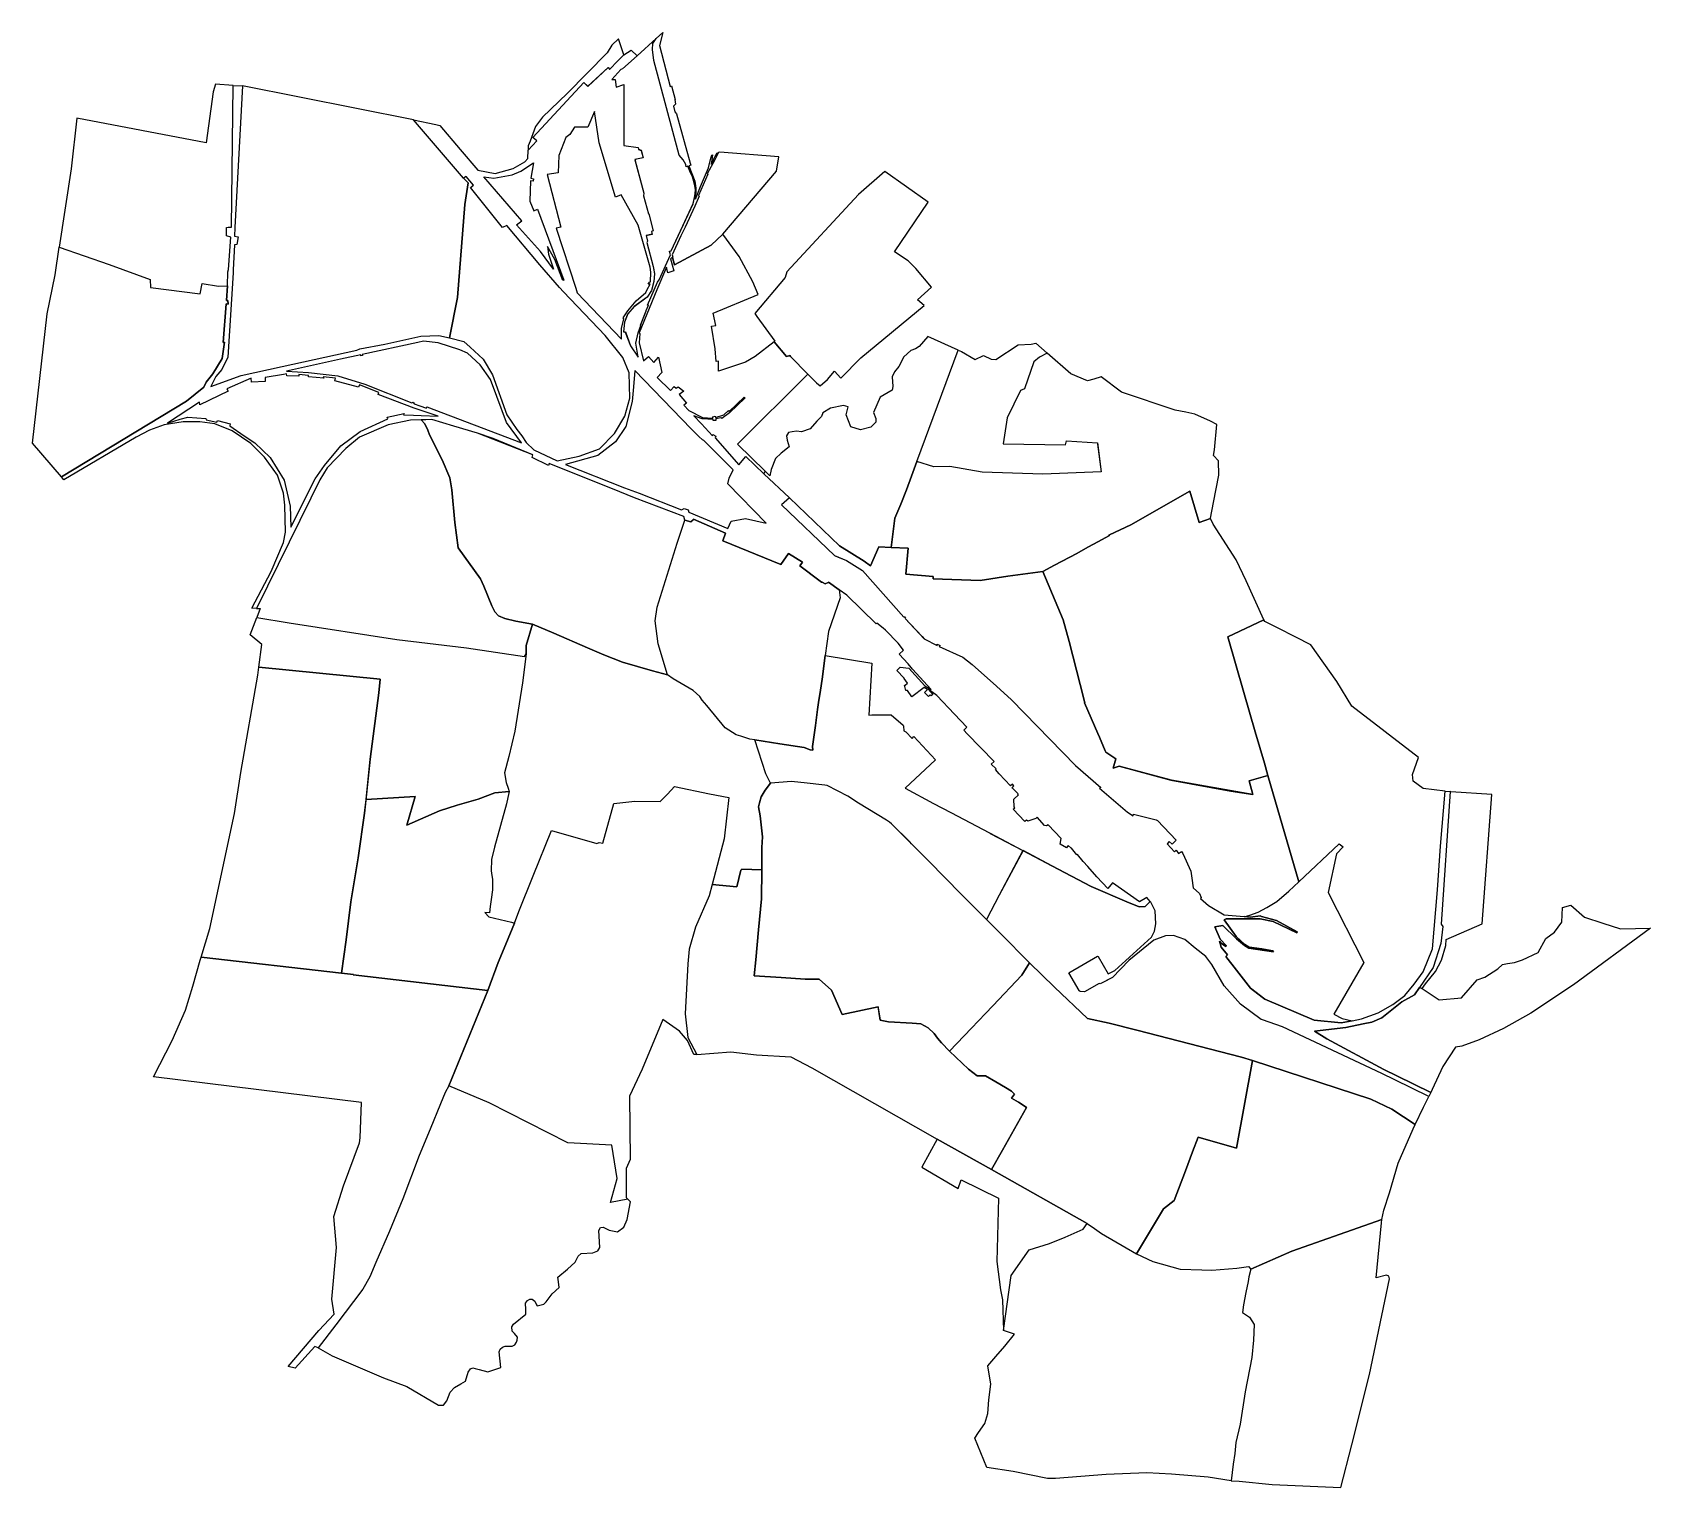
# Model space of a CAD drawing. Header units: metres. Extents: x 1377177 to 1393195, y 5660400 to 5674797.
import ezdxf

# ---------------------------------------------------------------- set-up
doc = ezdxf.new("R2010")
doc.units = ezdxf.units.M
doc.header["$MEASUREMENT"] = 0
doc.layers.add('район', color=6, linetype='Continuous')

msp = doc.modelspace()

# ---------------------------------------------------------------- linework, layer by layer
at = {"layer": 'район', "color": 5}
for points in [[(1383031, 5674574), (1383104, 5674620), (1383165, 5674566), (1383017, 5674437), (1383002, 5674431), (1382914, 5674332), (1382945, 5674331), (1382955, 5674255), (1383031, 5674282), (1383030, 5673678), (1383174, 5673659), (1383178, 5673641), (1383202, 5673631), (1383222, 5673556), (1383157, 5673543), (1383141, 5673539), (1383229, 5673207), (1383226, 5673179), (1383277, 5673003), (1383280, 5673001), (1383323, 5672835), (1383304, 5672829), (1383312, 5672800), (1383253, 5672787), (1383267, 5672733), (1383258, 5672720), (1383322, 5672481), (1383335, 5672411), (1383329, 5672333), (1383306, 5672245), (1383261, 5672179), (1383135, 5672084), (1383070, 5672012), (1383037, 5671930), (1383027, 5671835), (1383047, 5671834), (1383097, 5671697), (1383174, 5671584), (1383149, 5671724), (1383172, 5671825), (1383199, 5671898), (1383198, 5671900), (1383254, 5672042), (1383252, 5672046), (1383276, 5672098), (1383266, 5672099), (1383333, 5672251), (1383366, 5672326), (1383380, 5672348), (1383493, 5672596), (1383483, 5672632), (1383499, 5672635), (1383615, 5672883), (1383718, 5673103), (1383731, 5673163), (1383737, 5673201), (1383741, 5673242), (1383734, 5673280), (1383725, 5673322), (1383710, 5673369), (1383692, 5673410), (1383690, 5673409), (1383666, 5673474), (1383649, 5673468), (1383644, 5673491), (1383619, 5673536), (1383579, 5673584), (1383329, 5674519), (1383314, 5674628), (1383319, 5674687), (1383351, 5674738), (1383416, 5674797), (1383383, 5674669), (1383489, 5674262), (1383503, 5674267), (1383538, 5674134), (1383536, 5674133), (1383544, 5674087), (1383522, 5674069), (1383537, 5674011), (1383553, 5673992), (1383689, 5673502), (1383694, 5673484), (1383676, 5673477), (1383734, 5673324), (1383745, 5673256), (1383742, 5673147), (1383790, 5673272), (1383869, 5673456), (1383894, 5673552), (1383901, 5673581), (1383910, 5673585), (1383905, 5673558), (1383895, 5673493), (1383937, 5673570), (1383954, 5673602), (1383969, 5673608), (1383952, 5673576), (1383931, 5673538), (1383856, 5673399), (1383863, 5673393), (1383769, 5673183), (1383777, 5673177), (1383734, 5673079), (1383637, 5672871), (1383596, 5672784), (1383510, 5672597), (1383518, 5672573), (1383513, 5672569), (1383492, 5672557), (1383525, 5672437), (1383467, 5672420), (1383453, 5672474), (1383359, 5672250), (1383182, 5671824), (1383190, 5671819), (1383184, 5671726), (1383227, 5671549), (1383274, 5671590), (1383330, 5671533), (1383374, 5671583), (1383409, 5671433), (1383362, 5671384), (1383493, 5671255), (1383529, 5671295), (1383550, 5671276), (1383569, 5671290), (1383627, 5671247), (1383579, 5671214), (1383651, 5671130), (1383627, 5671110), (1383676, 5671058), (1383810, 5670986), (1383914, 5670982), (1383912, 5670995), (1383935, 5670999), (1383938, 5670986), (1384021, 5671012), (1384066, 5671057), (1384075, 5671047), (1384222, 5671188), (1384231, 5671181), (1384077, 5671033), (1384002, 5670979), (1383992, 5670985), (1383941, 5670973), (1383942, 5670958), (1383916, 5670959), (1383915, 5670967), (1383806, 5670973), (1383726, 5671005), (1383801, 5670924), (1383910, 5670806), (1383914, 5670819), (1383941, 5670802), (1383935, 5670787), (1384171, 5670520), (1384239, 5670600), (1384418, 5670431), (1384671, 5670192), (1384591, 5670123), (1385116, 5669622), (1385235, 5669574), (1385394, 5669473), (1385803, 5669012), (1385808, 5669017), (1385821, 5669003), (1385815, 5668999), (1385986, 5668820), (1386006, 5668799), (1386133, 5668732), (1386133, 5668745), (1386163, 5668731), (1386154, 5668722), (1386388, 5668617), (1386479, 5668542), (1386720, 5668328), (1386870, 5668193), (1387502, 5667546), (1387752, 5667328), (1387739, 5667319), (1388017, 5667084), (1388072, 5667046), (1388076, 5667062), (1388301, 5667007), (1388314, 5666999), (1388498, 5666805), (1388460, 5666767), (1388430, 5666794), (1388409, 5666771), (1388481, 5666691), (1388499, 5666707), (1388522, 5666675), (1388550, 5666694), (1388566, 5666673), (1388645, 5666498), (1388655, 5666431), (1388668, 5666335), (1388729, 5666279), (1388746, 5666240), (1388739, 5666229), (1388819, 5666158), (1388975, 5666068), (1389173, 5666050), (1389233, 5666044), (1389329, 5666056), (1389342, 5666052), (1389491, 5666010), (1389697, 5665898), (1389692, 5665889), (1389459, 5666001), (1389331, 5666027), (1388995, 5666029), (1388974, 5666019), (1389094, 5665853), (1389180, 5665773), (1389222, 5665748), (1389346, 5665729), (1389456, 5665712), (1389461, 5665700), (1389346, 5665718), (1389219, 5665738), (1389176, 5665763), (1389095, 5665829), (1388962, 5665960), (1388881, 5665949), (1388933, 5665825), (1388994, 5665763), (1388989, 5665755), (1388943, 5665786), (1388927, 5665808), (1388945, 5665747), (1389007, 5665671), (1388991, 5665656), (1389096, 5665519), (1389235, 5665341), (1389351, 5665251), (1389375, 5665233), (1389866, 5665025), (1390133, 5664998), (1390240, 5665019), (1390335, 5665037), (1390498, 5665099), (1390645, 5665179), (1390761, 5665270), (1390855, 5665381), (1390945, 5665503), (1391035, 5665731), (1391087, 5666313), (1391114, 5666745), (1391163, 5667292), (1391211, 5667286), (1391123, 5665976), (1391140, 5665951), (1391120, 5665785), (1391044, 5665546), (1390907, 5665347), (1390859, 5665277), (1390733, 5665207), (1390632, 5665126), (1390534, 5665048), (1390435, 5665006), (1390350, 5664987), (1390178, 5664953), (1389869, 5664915), (1389989, 5664839), (1390554, 5664538), (1390683, 5664474), (1391019, 5664309), (1391001, 5664271), (1390664, 5664433), (1390536, 5664496), (1390099, 5664703), (1389553, 5664958), (1389354, 5665029), (1389341, 5665033), (1389136, 5665183), (1388975, 5665365), (1388853, 5665577), (1388791, 5665654), (1388688, 5665737), (1388586, 5665823), (1388474, 5665863), (1388394, 5665860), (1388279, 5665817), (1388030, 5665615), (1387867, 5665446), (1387746, 5665383), (1387736, 5665388), (1387592, 5665304), (1387549, 5665308), (1387539, 5665314), (1387539, 5665317), (1387437, 5665493), (1387719, 5665658), (1387727, 5665655), (1387827, 5665482), (1387891, 5665515), (1388254, 5665845), (1388285, 5665904), (1388299, 5665978), (1388292, 5666105), (1388248, 5666193), (1388243, 5666199), (1388207, 5666240), (1388207, 5666240), (1388135, 5666197), (1387870, 5666385), (1387822, 5666328), (1387715, 5666444), (1387623, 5666544), (1387578, 5666594), (1387522, 5666665), (1387515, 5666660), (1387463, 5666727), (1387458, 5666725), (1387431, 5666752), (1387413, 5666730), (1387349, 5666766), (1387361, 5666823), (1387231, 5666959), (1387216, 5666946), (1387197, 5666950), (1387124, 5667032), (1387111, 5667021), (1387029, 5666993), (1387018, 5667004), (1387002, 5666991), (1386885, 5667111), (1386901, 5667127), (1386894, 5667135), (1386893, 5667212), (1386938, 5667253), (1386931, 5667259), (1386936, 5667263), (1386883, 5667318), (1386872, 5667325), (1386893, 5667344), (1386879, 5667359), (1386859, 5667342), (1386748, 5667461), (1386709, 5667505), (1386716, 5667513), (1386669, 5667559), (1386697, 5667583), (1386429, 5667858), (1386397, 5667893), (1386427, 5667922), (1386305, 5668051), (1386130, 5668236), (1386045, 5668299), (1386091, 5668248), (1386073, 5668232), (1386063, 5668244), (1386046, 5668226), (1386008, 5668266), (1386037, 5668296), (1386006, 5668317), (1385881, 5668224), (1385839, 5668286), (1385822, 5668285), (1385810, 5668340), (1385817, 5668340), (1385840, 5668358), (1385805, 5668405), (1385806, 5668407), (1385735, 5668484), (1385767, 5668518), (1385851, 5668507), (1386012, 5668333), (1386075, 5668295), (1385889, 5668499), (1385875, 5668514), (1385847, 5668550), (1385757, 5668647), (1385800, 5668684), (1385746, 5668755), (1385620, 5668883), (1385598, 5668902), (1385536, 5668953), (1385529, 5668945), (1385238, 5669228), (1385164, 5669282), (1385059, 5669359), (1385053, 5669354), (1385024, 5669341), (1384994, 5669359), (1384988, 5669359), (1384772, 5669521), (1384799, 5669557), (1384661, 5669641), (1384587, 5669534), (1384010, 5669768), (1384037, 5669844), (1383722, 5669981), (1383719, 5669974), (1383694, 5669956), (1383636, 5669972), (1383636, 5669972), (1383627, 5670007), (1383136, 5670193), (1382992, 5670252), (1382294, 5670532), (1382286, 5670511), (1382125, 5670592), (1382132, 5670619), (1381739, 5670779), (1381583, 5670832), (1381349, 5670902), (1381131, 5670966), (1381073, 5670965), (1380919, 5670961), (1380698, 5670916), (1380416, 5670793), (1380278, 5670681), (1380095, 5670489), (1380023, 5670370), (1379933, 5670188), (1379395, 5669099), (1379349, 5669101), (1379540, 5669465), (1379661, 5669749), (1379683, 5669852), (1379676, 5670121), (1379663, 5670239), (1379604, 5670417), (1379475, 5670595), (1379339, 5670729), (1379154, 5670855), (1378983, 5670923), (1378836, 5670946), (1378668, 5670944), (1378480, 5670916), (1378335, 5670861), (1378204, 5670792), (1377487, 5670372), (1377464, 5670399), (1378704, 5671148), (1378873, 5671288), (1378897, 5671336), (1378964, 5671418), (1379056, 5671570), (1379080, 5671733), (1379064, 5671730), (1379095, 5672112), (1379114, 5672108), (1379113, 5672144), (1379099, 5672145), (1379108, 5672289), (1379112, 5672427), (1379118, 5672451), (1379140, 5672772), (1379100, 5672784), (1379097, 5672868), (1379114, 5672871), (1379147, 5672871), (1379165, 5674273), (1379258, 5674267), (1379180, 5672867), (1379179, 5672780), (1379213, 5672775), (1379201, 5672699), (1379176, 5672697), (1379164, 5672447), (1379166, 5672417), (1379113, 5671585), (1379052, 5671461), (1378994, 5671393), (1378942, 5671293), (1379243, 5671404), (1379651, 5671493), (1380387, 5671655), (1380417, 5671668), (1380665, 5671713), (1380991, 5671786), (1381022, 5671793), (1381201, 5671800), (1381306, 5671774), (1381448, 5671739), (1381510, 5671683), (1381640, 5671566), (1381732, 5671410), (1381874, 5671013), (1381971, 5670870), (1382023, 5670807), (1382065, 5670741), (1382142, 5670668), (1382372, 5670560), (1382588, 5670604), (1382792, 5670678), (1382938, 5670830), (1383042, 5671000), (1383090, 5671180), (1383083, 5671428), (1383021, 5671580), (1382846, 5671800), (1382433, 5672230), (1382395, 5672273), (1382201, 5672496), (1381872, 5672887), (1381830, 5672868), (1381515, 5673264), (1381544, 5673287), (1381472, 5673372), (1381444, 5673354), (1380948, 5673931), (1381172, 5673886), (1381209, 5673877), (1381411, 5673640), (1381586, 5673435), (1381758, 5673402), (1381935, 5673450), (1382050, 5673518), (1382080, 5673551), (1382085, 5673632), (1382169, 5673726), (1382130, 5673757), (1382635, 5674303), (1382675, 5674264), (1382877, 5674451), (1382894, 5674433), (1382969, 5674513), (1383031, 5674574)], [(1387223, 5671623), (1387146, 5671585), (1387090, 5671539), (1386997, 5671270), (1386959, 5671255), (1386825, 5670984), (1386787, 5670728), (1387404, 5670718), (1387413, 5670758), (1387721, 5670738), (1387756, 5670451), (1387179, 5670426), (1386577, 5670447), (1386259, 5670501), (1386101, 5670500), (1385932, 5670551), (1385879, 5670408), (1385828, 5670270), (1385774, 5670131), (1385713, 5669992), (1385678, 5669700), (1385847, 5669693), (1385822, 5669436), (1386093, 5669415), (1386092, 5669390), (1386559, 5669376), (1386832, 5669417), (1387178, 5669463), (1387294, 5669525), (1387516, 5669643), (1387623, 5669703), (1387730, 5669761), (1387832, 5669817), (1387840, 5669825), (1388051, 5669926), (1388635, 5670258), (1388725, 5669950), (1388840, 5669989), (1388840, 5669991), (1388867, 5670145), (1388922, 5670416), (1388918, 5670560), (1388870, 5670610), (1388877, 5670666), (1388900, 5670918), (1388838, 5670951), (1388683, 5671020), (1388595, 5671040), (1388489, 5671061), (1387959, 5671238), (1387756, 5671389), (1387683, 5671368), (1387622, 5671350), (1387456, 5671419), (1387223, 5671623)], [(1389182, 5666051), (1389229, 5666063), (1389311, 5666095), (1389396, 5666139), (1389495, 5666200), (1389614, 5666300), (1389714, 5666394), (1389406, 5667447), (1389222, 5667392), (1389257, 5667257), (1388454, 5667398), (1387935, 5667539), (1387875, 5667518), (1387900, 5667612), (1387803, 5667676), (1387797, 5667690), (1387740, 5667824), (1387724, 5667860), (1387590, 5668164), (1387595, 5668166), (1387549, 5668346), (1387441, 5668771), (1387379, 5668986), (1387327, 5669111), (1387178, 5669463), (1386860, 5669421), (1386832, 5669417), (1386559, 5669376), (1386092, 5669390), (1386093, 5669415), (1385822, 5669436), (1385847, 5669693), (1385678, 5669700), (1385554, 5669708), (1385473, 5669521), (1385410, 5669566), (1385167, 5669717), (1384671, 5670192), (1384591, 5670123), (1385116, 5669622), (1385154, 5669607), (1385235, 5669574), (1385394, 5669473), (1385803, 5669012), (1385808, 5669017), (1385821, 5669003), (1385815, 5668999), (1386006, 5668799), (1386133, 5668732), (1386133, 5668745), (1386163, 5668731), (1386154, 5668722), (1386388, 5668617), (1386479, 5668542), (1386720, 5668328), (1386870, 5668193), (1387502, 5667546), (1387752, 5667328), (1387739, 5667319), (1388017, 5667084), (1388072, 5667046), (1388076, 5667062), (1388301, 5667007), (1388314, 5666999), (1388498, 5666805), (1388460, 5666767), (1388430, 5666794), (1388409, 5666771), (1388481, 5666691), (1388499, 5666707), (1388522, 5666675), (1388550, 5666694), (1388566, 5666673), (1388645, 5666498), (1388655, 5666431), (1388668, 5666335), (1388729, 5666279), (1388746, 5666240), (1388739, 5666229), (1388819, 5666158), (1388975, 5666068), (1389173, 5666050)], [(1385164, 5669282), (1385173, 5669204), (1385056, 5668871), (1385026, 5668632), (1385487, 5668557), (1385458, 5668042), (1385486, 5668045), (1385677, 5668046), (1385796, 5667944), (1385799, 5667932), (1385802, 5667889), (1385822, 5667877), (1385884, 5667811), (1385903, 5667830), (1386116, 5667601), (1385815, 5667319), (1386098, 5667170), (1386269, 5667078), (1386651, 5666877), (1386658, 5666873), (1386982, 5666702), (1387269, 5666551), (1387657, 5666346), (1388011, 5666197), (1388134, 5666147), (1388191, 5666151), (1388243, 5666199), (1388207, 5666240), (1388207, 5666240), (1388135, 5666197), (1387870, 5666385), (1387822, 5666328), (1387715, 5666444), (1387623, 5666544), (1387578, 5666594), (1387522, 5666665), (1387515, 5666660), (1387463, 5666727), (1387458, 5666725), (1387431, 5666752), (1387413, 5666730), (1387349, 5666766), (1387361, 5666823), (1387231, 5666959), (1387216, 5666946), (1387197, 5666950), (1387124, 5667032), (1387111, 5667021), (1387029, 5666993), (1387018, 5667004), (1387002, 5666991), (1386885, 5667111), (1386901, 5667127), (1386894, 5667135), (1386893, 5667212), (1386938, 5667253), (1386931, 5667259), (1386936, 5667263), (1386883, 5667318), (1386872, 5667325), (1386893, 5667344), (1386879, 5667359), (1386859, 5667342), (1386748, 5667461), (1386709, 5667505), (1386716, 5667513), (1386669, 5667559), (1386697, 5667583), (1386429, 5667858), (1386397, 5667893), (1386427, 5667922), (1386305, 5668051), (1386130, 5668236), (1386045, 5668299), (1386091, 5668248), (1386073, 5668232), (1386063, 5668244), (1386046, 5668226), (1386008, 5668266), (1386037, 5668296), (1386006, 5668317), (1385881, 5668224), (1385839, 5668286), (1385822, 5668285), (1385810, 5668340), (1385817, 5668340), (1385840, 5668358), (1385805, 5668405), (1385806, 5668407), (1385735, 5668484), (1385767, 5668518), (1385851, 5668507), (1386012, 5668333), (1386075, 5668295), (1385889, 5668499), (1385875, 5668514), (1385847, 5668550), (1385757, 5668647), (1385800, 5668684), (1385746, 5668755), (1385620, 5668883), (1385598, 5668902), (1385536, 5668953), (1385529, 5668945), (1385238, 5669228), (1385164, 5669282)]]:
    msp.add_lwpolyline(points, close=True, dxfattribs=at)
for points in [[(1382085, 5673631), (1382169, 5673725), (1382130, 5673756), (1382635, 5674302), (1382675, 5674263), (1382877, 5674450), (1382891, 5674435), (1382893, 5674432), (1382968, 5674512), (1383031, 5674574), (1382980, 5674732), (1382912, 5674670), (1382867, 5674596), (1382469, 5674192), (1382225, 5673957), (1382157, 5673867), (1382104, 5673722), (1382086, 5673674), (1382085, 5673632)], [(1383351, 5674737), (1383165, 5674566), (1383017, 5674436), (1383001, 5674430), (1382914, 5674331), (1382945, 5674331), (1382955, 5674255), (1383031, 5674281), (1383030, 5673677), (1383174, 5673658), (1383178, 5673640), (1383202, 5673630), (1383222, 5673556), (1383156, 5673542), (1383141, 5673538), (1383229, 5673206), (1383226, 5673179), (1383277, 5673002), (1383280, 5673001), (1383323, 5672834), (1383304, 5672828), (1383312, 5672799), (1383253, 5672786), (1383267, 5672732), (1383258, 5672719), (1383322, 5672480), (1383335, 5672410), (1383329, 5672333), (1383306, 5672245), (1383261, 5672178), (1383135, 5672083), (1383094, 5672038), (1383069, 5672011), (1383037, 5671929), (1383027, 5671835), (1383046, 5671833), (1383097, 5671696), (1383174, 5671583), (1383149, 5671723), (1383172, 5671824), (1383199, 5671898), (1383198, 5671899), (1383254, 5672041), (1383252, 5672046), (1383276, 5672097), (1383266, 5672099), (1383333, 5672250), (1383366, 5672325), (1383380, 5672348), (1383493, 5672595), (1383483, 5672631), (1383499, 5672635), (1383718, 5673102), (1383731, 5673162), (1383737, 5673200), (1383741, 5673241), (1383734, 5673279), (1383725, 5673321), (1383710, 5673368), (1383692, 5673409), (1383690, 5673409), (1383666, 5673473), (1383649, 5673468), (1383644, 5673490), (1383619, 5673535), (1383579, 5673583), (1383329, 5674518), (1383314, 5674627), (1383319, 5674687), (1383351, 5674737)], [(1377443, 5672674), (1377938, 5672501), (1378342, 5672354), (1378347, 5672272), (1378839, 5672210), (1378857, 5672313), (1379020, 5672288), (1379108, 5672289), (1379112, 5672427), (1379118, 5672451), (1379140, 5672772), (1379100, 5672784), (1379097, 5672868), (1379114, 5672871), (1379147, 5672871), (1379165, 5674273), (1378989, 5674284), (1378965, 5674210), (1378897, 5673706), (1377616, 5673950), (1377560, 5673448), (1377443, 5672674)], [(1379258, 5674267), (1379180, 5672867), (1379179, 5672780), (1379213, 5672775), (1379201, 5672699), (1379176, 5672697), (1379164, 5672447), (1379166, 5672417), (1379113, 5671585), (1379052, 5671461), (1378994, 5671393), (1378942, 5671293), (1379243, 5671404), (1379651, 5671493), (1380387, 5671655), (1380417, 5671668), (1380665, 5671713), (1380991, 5671786), (1381022, 5671793), (1381201, 5671800), (1381306, 5671774), (1381385, 5672175), (1381457, 5673096), (1381489, 5673310), (1381444, 5673354), (1380948, 5673931), (1379258, 5674267), (1379258, 5674267)], [(1383007, 5671761), (1383007, 5671867), (1383030, 5671962), (1383026, 5671972), (1383071, 5672041), (1383152, 5672142), (1383250, 5672225), (1383264, 5672252), (1383292, 5672306), (1383272, 5672307), (1383284, 5672326), (1383296, 5672328), (1383298, 5672424), (1383292, 5672473), (1383172, 5672889), (1383004, 5673189), (1382950, 5673166), (1382787, 5673703), (1382742, 5674013), (1382675, 5673860), (1382609, 5673861), (1382543, 5673860), (1382497, 5673786), (1382458, 5673759), (1382388, 5673578), (1382380, 5673409), (1382274, 5673391), (1382409, 5672871), (1382363, 5672861), (1382555, 5672268), (1382570, 5672222), (1383007, 5671761)], [(1383510, 5672597), (1383518, 5672573), (1383513, 5672569), (1383533, 5672498), (1383897, 5672693), (1384011, 5672802), (1384543, 5673424), (1384566, 5673567), (1383981, 5673613), (1383969, 5673608), (1383931, 5673538), (1383856, 5673399), (1383863, 5673393), (1383769, 5673183), (1383777, 5673177), (1383734, 5673079), (1383637, 5672871), (1383596, 5672784), (1383510, 5672597)], [(1381306, 5671774), (1381448, 5671739), (1381510, 5671683), (1381640, 5671566), (1381732, 5671410), (1381874, 5671013), (1381971, 5670870), (1382023, 5670807), (1382065, 5670741), (1382142, 5670668), (1382372, 5670560), (1382588, 5670604), (1382792, 5670678), (1382938, 5670830), (1383042, 5671000), (1383090, 5671180), (1383083, 5671428), (1383021, 5671580), (1382846, 5671800), (1382433, 5672230), (1382395, 5672273), (1382201, 5672496), (1381872, 5672887), (1381830, 5672868), (1381515, 5673264), (1381544, 5673287), (1381472, 5673372), (1381444, 5673354), (1381489, 5673310), (1381457, 5673096), (1381385, 5672175), (1381306, 5671774)], [(1381647, 5673367), (1381744, 5673354), (1381925, 5673389), (1382011, 5673423), (1382136, 5673506), (1382110, 5673356), (1382136, 5673348), (1382133, 5673325), (1382107, 5673329), (1382101, 5673127), (1382141, 5673031), (1382178, 5673050), (1382437, 5672347), (1382428, 5672342), (1382347, 5672549), (1382277, 5672679), (1382285, 5672602), (1382336, 5672454), (1382205, 5672628), (1381969, 5672892), (1382023, 5672933), (1381647, 5673367)], [(1384328, 5672015), (1384348, 5671987), (1384527, 5671741), (1384520, 5671736), (1384641, 5671590), (1384675, 5671602), (1384682, 5671592), (1384854, 5671416), (1384909, 5671360), (1384937, 5671331), (1384976, 5671299), (1385048, 5671363), (1385118, 5671444), (1385180, 5671378), (1385376, 5671579), (1386004, 5672096), (1385940, 5672151), (1386077, 5672277), (1385921, 5672463), (1385846, 5672536), (1385712, 5672627), (1386045, 5673119), (1385614, 5673421), (1385354, 5673195), (1384645, 5672430), (1384627, 5672373), (1384328, 5672015)], [(1384011, 5672802), (1383897, 5672693), (1383533, 5672498), (1383513, 5672569), (1383492, 5672557), (1383525, 5672437), (1383467, 5672420), (1383453, 5672474), (1383359, 5672250), (1383182, 5671824), (1383190, 5671819), (1383184, 5671726), (1383227, 5671549), (1383274, 5671590), (1383330, 5671533), (1383374, 5671583), (1383409, 5671433), (1383362, 5671384), (1383493, 5671255), (1383529, 5671295), (1383550, 5671276), (1383569, 5671290), (1383627, 5671247), (1383579, 5671214), (1383651, 5671130), (1383627, 5671110), (1383676, 5671058), (1383810, 5670986), (1383914, 5670982), (1383912, 5670995), (1383935, 5670999), (1383938, 5670986), (1384021, 5671012), (1384066, 5671057), (1384075, 5671047), (1384222, 5671188), (1384231, 5671181), (1384077, 5671033), (1384002, 5670979), (1383992, 5670985), (1383941, 5670973), (1383942, 5670958), (1383916, 5670959), (1383915, 5670967), (1383806, 5670973), (1383726, 5671005), (1383801, 5670924), (1383910, 5670806), (1383914, 5670819), (1383941, 5670802), (1383935, 5670787), (1384171, 5670520), (1384239, 5670600), (1384418, 5670431), (1384419, 5670435), (1384429, 5670457), (1384156, 5670722), (1384854, 5671416), (1384682, 5671592), (1384675, 5671602), (1384641, 5671590), (1384520, 5671736), (1384330, 5671592), (1384235, 5671536), (1384067, 5671480), (1383970, 5671447), (1383968, 5671546), (1383947, 5671540), (1383937, 5671665), (1383900, 5671890), (1383943, 5671899), (1383916, 5672020), (1384361, 5672205), (1384308, 5672330), (1384172, 5672579), (1384011, 5672802)], [(1377464, 5670399), (1377177, 5670733), (1377324, 5672012), (1377402, 5672399), (1377443, 5672674), (1377938, 5672501), (1378342, 5672354), (1378347, 5672272), (1378839, 5672210), (1378857, 5672313), (1379020, 5672288), (1379108, 5672289), (1379099, 5672145), (1379113, 5672144), (1379114, 5672108), (1379095, 5672112), (1379064, 5671730), (1379080, 5671733), (1379056, 5671570), (1378964, 5671418), (1378897, 5671336), (1378873, 5671288), (1378704, 5671148), (1377464, 5670399)], [(1386340, 5671655), (1386041, 5671787), (1385955, 5671689), (1385918, 5671665), (1385872, 5671651), (1385802, 5671588), (1385754, 5671491), (1385711, 5671438), (1385688, 5671389), (1385693, 5671293), (1385686, 5671257), (1385569, 5671187), (1385504, 5671038), (1385525, 5670978), (1385526, 5670941), (1385477, 5670893), (1385375, 5670864), (1385279, 5670896), (1385232, 5671012), (1385251, 5671093), (1385206, 5671105), (1385076, 5671080), (1385000, 5671034), (1384988, 5670998), (1384943, 5670951), (1384877, 5670875), (1384789, 5670845), (1384741, 5670851), (1384698, 5670845), (1384660, 5670839), (1384642, 5670807), (1384647, 5670764), (1384668, 5670698), (1384589, 5670635), (1384534, 5670580), (1384489, 5670474), (1384477, 5670411), (1384429, 5670457), (1384419, 5670435), (1384418, 5670431), (1384671, 5670192), (1385167, 5669717), (1385410, 5669566), (1385473, 5669521), (1385554, 5669708), (1385678, 5669700), (1385713, 5669992), (1385774, 5670131), (1385828, 5670270), (1385879, 5670408), (1385932, 5670551), (1386340, 5671655)], [(1379693, 5671445), (1379909, 5671433), (1380202, 5671400), (1380467, 5671316), (1380933, 5671132), (1380945, 5671138), (1380955, 5671124), (1381011, 5671103), (1381077, 5671079), (1381082, 5671094), (1382020, 5670737), (1381869, 5670937), (1381775, 5671196), (1381710, 5671363), (1381610, 5671508), (1381483, 5671625), (1381407, 5671658), (1381193, 5671727), (1381047, 5671742), (1380993, 5671730), (1380442, 5671611), (1380445, 5671600), (1380429, 5671596), (1380427, 5671608), (1380227, 5671565), (1379693, 5671445)], [(1386340, 5671655), (1386373, 5671641), (1386508, 5671561), (1386591, 5671602), (1386666, 5671563), (1386714, 5671561), (1386936, 5671706), (1387063, 5671712), (1387109, 5671723), (1387223, 5671623), (1387146, 5671585), (1387090, 5671539), (1386997, 5671270), (1386959, 5671255), (1386825, 5670984), (1386787, 5670728), (1387404, 5670718), (1387413, 5670758), (1387721, 5670738), (1387721, 5670722), (1387756, 5670451), (1387179, 5670426), (1386577, 5670447), (1386259, 5670501), (1386101, 5670500), (1385932, 5670551), (1386340, 5671655)], [(1383139, 5671453), (1383128, 5671292), (1383114, 5671146), (1383050, 5670898), (1382949, 5670747), (1382774, 5670612), (1382453, 5670521), (1383039, 5670293), (1383182, 5670239), (1383603, 5670075), (1383629, 5670087), (1383668, 5670073), (1383675, 5670050), (1384062, 5669888), (1384094, 5669961), (1384235, 5669987), (1384442, 5669941), (1384060, 5670332), (1384075, 5670388), (1384114, 5670471), (1383824, 5670761), (1383809, 5670767), (1383774, 5670800), (1383716, 5670858), (1383697, 5670876), (1383139, 5671453)], [(1379736, 5669903), (1379975, 5670381), (1380068, 5670514), (1380230, 5670706), (1380420, 5670848), (1380694, 5670975), (1380689, 5670990), (1380856, 5671028), (1380852, 5671015), (1380950, 5671009), (1381024, 5671006), (1381194, 5671000), (1380956, 5671080), (1380599, 5671214), (1380607, 5671235), (1380414, 5671310), (1380406, 5671289), (1380170, 5671351), (1380177, 5671378), (1380054, 5671391), (1380061, 5671375), (1379910, 5671389), (1379910, 5671403), (1379816, 5671413), (1379815, 5671396), (1379697, 5671398), (1379692, 5671419), (1379662, 5671414), (1379480, 5671384), (1379482, 5671344), (1379346, 5671337), (1379344, 5671375), (1379102, 5671271), (1379114, 5671249), (1378835, 5671113), (1378830, 5671138), (1378514, 5670931), (1378640, 5670972), (1378716, 5670989), (1378894, 5670976), (1378896, 5670965), (1379004, 5670941), (1379009, 5670956), (1379136, 5670923), (1379131, 5670905), (1379272, 5670805), (1379378, 5670738), (1379529, 5670592), (1379668, 5670367), (1379730, 5670111), (1379736, 5669903)], [(1380023, 5670370), (1379933, 5670188), (1379395, 5669099), (1379432, 5669097), (1379398, 5669007), (1379720, 5668956), (1380785, 5668791), (1381474, 5668708), (1382048, 5668624), (1382065, 5668650), (1382065, 5668733), (1382129, 5668942), (1381964, 5668973), (1381854, 5668999), (1381791, 5669025), (1381753, 5669065), (1381724, 5669123), (1381646, 5669318), (1381612, 5669392), (1381391, 5669698), (1381357, 5669947), (1381328, 5670270), (1381309, 5670391), (1381233, 5670568), (1381108, 5670815), (1381092, 5670861), (1381062, 5670923), (1381024, 5670965), (1380919, 5670961), (1380698, 5670916), (1380416, 5670793), (1380278, 5670681), (1380095, 5670489), (1380023, 5670370)], [(1381024, 5670965), (1381062, 5670923), (1381092, 5670861), (1381108, 5670815), (1381233, 5670568), (1381309, 5670391), (1381328, 5670270), (1381357, 5669947), (1381391, 5669698), (1381612, 5669392), (1381646, 5669318), (1381724, 5669123), (1381753, 5669065), (1381791, 5669025), (1381854, 5668999), (1381964, 5668973), (1382129, 5668942), (1382339, 5668854), (1382673, 5668708), (1382833, 5668640), (1383019, 5668566), (1383314, 5668481), (1383463, 5668443), (1383371, 5668749), (1383341, 5668977), (1383360, 5669110), (1383560, 5669745), (1383636, 5669972), (1383636, 5669972), (1383627, 5670007), (1383136, 5670193), (1382992, 5670252), (1382294, 5670532), (1382286, 5670511), (1382125, 5670592), (1382132, 5670619), (1381583, 5670832), (1381349, 5670902), (1381131, 5670966), (1381024, 5670965)], [(1388840, 5669989), (1388725, 5669950), (1388635, 5670258), (1388051, 5669926), (1387840, 5669825), (1387832, 5669817), (1387730, 5669761), (1387623, 5669703), (1387516, 5669643), (1387294, 5669525), (1387178, 5669463), (1387327, 5669111), (1387379, 5668986), (1387441, 5668771), (1387549, 5668346), (1387595, 5668166), (1387590, 5668164), (1387724, 5667860), (1387740, 5667824), (1387797, 5667690), (1387803, 5667676), (1387900, 5667612), (1387875, 5667518), (1387935, 5667539), (1388447, 5667400), (1389040, 5667290), (1389257, 5667257), (1389222, 5667392), (1389406, 5667447), (1389372, 5667567), (1389281, 5667879), (1389168, 5668268), (1389009, 5668817), (1389368, 5668985), (1389193, 5669373), (1389093, 5669580), (1388865, 5669932), (1388840, 5669989), (1388840, 5669989)], [(1383636, 5669972), (1383694, 5669956), (1383719, 5669974), (1383722, 5669981), (1384037, 5669844), (1384010, 5669768), (1384587, 5669534), (1384661, 5669641), (1384799, 5669557), (1384772, 5669521), (1384962, 5669379), (1384988, 5669359), (1384994, 5669359), (1385024, 5669341), (1385053, 5669354), (1385059, 5669359), (1385164, 5669282), (1385173, 5669204), (1385056, 5668871), (1385026, 5668632), (1384995, 5668398), (1384978, 5668289), (1384960, 5668168), (1384948, 5668097), (1384929, 5667940), (1384898, 5667732), (1384902, 5667696), (1384877, 5667701), (1384817, 5667721), (1384576, 5667759), (1384328, 5667797), (1384279, 5667804), (1384189, 5667833), (1384142, 5667847), (1384033, 5667918), (1383853, 5668137), (1383808, 5668190), (1383785, 5668226), (1383717, 5668287), (1383520, 5668403), (1383463, 5668443), (1383371, 5668749), (1383341, 5668977), (1383360, 5669110), (1383560, 5669745), (1383560, 5669745), (1383636, 5669972)], [(1379398, 5669007), (1379720, 5668956), (1380785, 5668791), (1381474, 5668708), (1382048, 5668624), (1382065, 5668650), (1382028, 5668361), (1381953, 5667883), (1381953, 5667883), (1381894, 5667632), (1381851, 5667472), (1381868, 5667377), (1381887, 5667319), (1381898, 5667286), (1381898, 5667286), (1381754, 5667274), (1381589, 5667211), (1381383, 5667151), (1381206, 5667097), (1380885, 5666953), (1380965, 5667239), (1380480, 5667208), (1380520, 5667606), (1380606, 5668264), (1380621, 5668398), (1379419, 5668518), (1379447, 5668742), (1379332, 5668837), (1379398, 5669007)], [(1382129, 5668942), (1382065, 5668733), (1382065, 5668650), (1382028, 5668361), (1381953, 5667883), (1381894, 5667632), (1381851, 5667472), (1381868, 5667377), (1381887, 5667319), (1381898, 5667286), (1381883, 5667229), (1381871, 5667164), (1381750, 5666735), (1381723, 5666616), (1381719, 5666501), (1381720, 5666479), (1381732, 5666418), (1381732, 5666314), (1381719, 5666219), (1381707, 5666149), (1381702, 5666088), (1381655, 5666091), (1381696, 5666048), (1381920, 5665994), (1381948, 5665986), (1381992, 5666099), (1382135, 5666453), (1382314, 5666902), (1382764, 5666772), (1382787, 5666781), (1382824, 5666775), (1382934, 5667167), (1383141, 5667193), (1383391, 5667187), (1383464, 5667260), (1383532, 5667335), (1383878, 5667265), (1384070, 5667227), (1384024, 5666819), (1383906, 5666368), (1384150, 5666343), (1384189, 5666509), (1384200, 5666518), (1384398, 5666512), (1384397, 5666545), (1384396, 5666734), (1384404, 5666840), (1384381, 5667048), (1384363, 5667137), (1384373, 5667175), (1384391, 5667236), (1384429, 5667301), (1384484, 5667371), (1384436, 5667463), (1384328, 5667797), (1384279, 5667804), (1384189, 5667833), (1384142, 5667847), (1384033, 5667918), (1383853, 5668137), (1383808, 5668190), (1383785, 5668226), (1383717, 5668287), (1383520, 5668403), (1383463, 5668443), (1383314, 5668481), (1383019, 5668566), (1382833, 5668640), (1382673, 5668708), (1382339, 5668854), (1382129, 5668942)], [(1389368, 5668985), (1389009, 5668817), (1389168, 5668268), (1389281, 5667879), (1389372, 5667567), (1389406, 5667447), (1389714, 5666394), (1390113, 5666770), (1390153, 5666739), (1390086, 5666671), (1390005, 5666288), (1390358, 5665594), (1390060, 5665083), (1390142, 5665040), (1390240, 5665019), (1390335, 5665037), (1390498, 5665099), (1390645, 5665179), (1390761, 5665270), (1390855, 5665381), (1390945, 5665503), (1391035, 5665731), (1391087, 5666313), (1391114, 5666745), (1391163, 5667292), (1390944, 5667318), (1390846, 5667391), (1390839, 5667454), (1390857, 5667513), (1390898, 5667624), (1390238, 5668133), (1390089, 5668377), (1389833, 5668739), (1389685, 5668814), (1389502, 5668906), (1389375, 5668970), (1389368, 5668985)], [(1386982, 5666702), (1386747, 5666262), (1386621, 5666021), (1386555, 5666087), (1386375, 5666269), (1386047, 5666601), (1385878, 5666771), (1385861, 5666788), (1385682, 5666968), (1385660, 5666985), (1385631, 5667002), (1385355, 5667172), (1385249, 5667240), (1385043, 5667347), (1385020, 5667351), (1384816, 5667372), (1384784, 5667375), (1384690, 5667386), (1384484, 5667371), (1384436, 5667463), (1384328, 5667797), (1384576, 5667759), (1384817, 5667721), (1384877, 5667701), (1384902, 5667696), (1384898, 5667732), (1384929, 5667940), (1384948, 5668097), (1384960, 5668168), (1384978, 5668289), (1384995, 5668398), (1385026, 5668632), (1385487, 5668557), (1385458, 5668042), (1385486, 5668045), (1385677, 5668046), (1385796, 5667944), (1385799, 5667932), (1385802, 5667889), (1385822, 5667877), (1385884, 5667811), (1385903, 5667830), (1386116, 5667601), (1385815, 5667319), (1386098, 5667170), (1386269, 5667078), (1386651, 5666877), (1386651, 5666877), (1386982, 5666702)], [(1380353, 5665472), (1380355, 5665476), (1380237, 5665490), (1378847, 5665649), (1378932, 5665931), (1379177, 5667070), (1379241, 5667476), (1379409, 5668439), (1379419, 5668518), (1380621, 5668398), (1380606, 5668264), (1380520, 5667606), (1380466, 5667072), (1380401, 5666630), (1380329, 5666197), (1380282, 5665821), (1380237, 5665490)], [(1380237, 5665490), (1380282, 5665821), (1380329, 5666197), (1380401, 5666630), (1380466, 5667072), (1380480, 5667208), (1380965, 5667239), (1380885, 5666953), (1381206, 5667097), (1381383, 5667151), (1381589, 5667211), (1381589, 5667211), (1381754, 5667274), (1381898, 5667286), (1381898, 5667286), (1381883, 5667229), (1381871, 5667164), (1381750, 5666735), (1381723, 5666616), (1381719, 5666501), (1381720, 5666479), (1381732, 5666418), (1381732, 5666314), (1381719, 5666219), (1381707, 5666149), (1381702, 5666088), (1381655, 5666091), (1381696, 5666048), (1381920, 5665994), (1381948, 5665986), (1381948, 5665986), (1381862, 5665778), (1381789, 5665594), (1381686, 5665320), (1380353, 5665472)], [(1383071, 5663253), (1382899, 5663222), (1382965, 5663458), (1382913, 5663788), (1382476, 5663811), (1381700, 5664206), (1381300, 5664376), (1381686, 5665320), (1381789, 5665594), (1381862, 5665778), (1381948, 5665986), (1381948, 5665986), (1381992, 5666099), (1382135, 5666453), (1382314, 5666902), (1382764, 5666772), (1382787, 5666781), (1382824, 5666775), (1382934, 5667167), (1383141, 5667193), (1383391, 5667187), (1383464, 5667260), (1383532, 5667335), (1383878, 5667265), (1384070, 5667227), (1384024, 5666819), (1383906, 5666368), (1383875, 5666254), (1383740, 5665945), (1383677, 5665727), (1383666, 5665581), (1383638, 5665087), (1383664, 5664854), (1383755, 5664686), (1383723, 5664684), (1383662, 5664823), (1383583, 5664916), (1383418, 5665032), (1383214, 5664541), (1383086, 5664274), (1383095, 5663647), (1383055, 5663556), (1383054, 5663271), (1383071, 5663253)], [(1384484, 5667371), (1384429, 5667301), (1384391, 5667236), (1384373, 5667175), (1384363, 5667137), (1384381, 5667048), (1384404, 5666840), (1384396, 5666734), (1384397, 5666545), (1384398, 5666512), (1384393, 5666224), (1384366, 5665920), (1384337, 5665623), (1384323, 5665465), (1384590, 5665446), (1384827, 5665429), (1384965, 5665430), (1384965, 5665430), (1385086, 5665323), (1385192, 5665080), (1385548, 5665156), (1385550, 5665147), (1385570, 5665026), (1385650, 5665007), (1385886, 5664995), (1385973, 5664988), (1386045, 5664949), (1386102, 5664892), (1386136, 5664848), (1386177, 5664802), (1386255, 5664717), (1386472, 5664945), (1386612, 5665092), (1386684, 5665167), (1386972, 5665469), (1387048, 5665592), (1386761, 5665882), (1386621, 5666021), (1386555, 5666087), (1386375, 5666269), (1386047, 5666601), (1385878, 5666771), (1385682, 5666968), (1385660, 5666985), (1385631, 5667002), (1385355, 5667172), (1385249, 5667240), (1385043, 5667347), (1385020, 5667351), (1384816, 5667372), (1384784, 5667375), (1384690, 5667386), (1384484, 5667371)], [(1391211, 5667286), (1391123, 5665976), (1391140, 5665951), (1391120, 5665785), (1391044, 5665546), (1390907, 5665347), (1390934, 5665337), (1390967, 5665385), (1391065, 5665506), (1391124, 5665620), (1391168, 5665765), (1391173, 5665822), (1391527, 5665978), (1391625, 5667258), (1391219, 5667285), (1391211, 5667286)], [(1388243, 5666199), (1388191, 5666151), (1388134, 5666147), (1388011, 5666197), (1387657, 5666346), (1387269, 5666551), (1386983, 5666702), (1386747, 5666262), (1386621, 5666021), (1386761, 5665882), (1387048, 5665592), (1387294, 5665351), (1387620, 5665040), (1387836, 5664995), (1388111, 5664925), (1389147, 5664660), (1389254, 5664625), (1390426, 5664244), (1390632, 5664146), (1390866, 5663993), (1390948, 5664163), (1391001, 5664271), (1390664, 5664433), (1390536, 5664496), (1390099, 5664703), (1389553, 5664958), (1389354, 5665029), (1389341, 5665033), (1389136, 5665183), (1388975, 5665365), (1388853, 5665577), (1388791, 5665654), (1388688, 5665737), (1388586, 5665823), (1388474, 5665863), (1388394, 5665860), (1388279, 5665817), (1388030, 5665615), (1387867, 5665446), (1387781, 5665401), (1387746, 5665383), (1387736, 5665388), (1387592, 5665304), (1387549, 5665308), (1387539, 5665314), (1387539, 5665317), (1387437, 5665493), (1387719, 5665658), (1387727, 5665655), (1387827, 5665482), (1387891, 5665515), (1388254, 5665845), (1388285, 5665904), (1388299, 5665978), (1388292, 5666105), (1388248, 5666193), (1388243, 5666199)], [(1390240, 5665019), (1390133, 5664998), (1389866, 5665025), (1389375, 5665233), (1389235, 5665341), (1389096, 5665519), (1388991, 5665656), (1389007, 5665671), (1388945, 5665747), (1388927, 5665808), (1388943, 5665786), (1388989, 5665755), (1388994, 5665763), (1388933, 5665825), (1388881, 5665949), (1388962, 5665960), (1389095, 5665829), (1389176, 5665763), (1389219, 5665738), (1389461, 5665700), (1389456, 5665712), (1389346, 5665729), (1389222, 5665748), (1389180, 5665773), (1389094, 5665853), (1388974, 5666019), (1388995, 5666029), (1389331, 5666027), (1389459, 5666001), (1389692, 5665889), (1389697, 5665898), (1389491, 5666010), (1389342, 5666052), (1389329, 5666056), (1389233, 5666044), (1389173, 5666050), (1389182, 5666051), (1389229, 5666063), (1389311, 5666095), (1389396, 5666139), (1389495, 5666200), (1389614, 5666300), (1389714, 5666394), (1390113, 5666770), (1390153, 5666739), (1390086, 5666671), (1390005, 5666288), (1390358, 5665594), (1390060, 5665083), (1390142, 5665040), (1390240, 5665019)], [(1383755, 5664686), (1384091, 5664710), (1384346, 5664682), (1384683, 5664661), (1384891, 5664554), (1386134, 5663848), (1386671, 5663549), (1386779, 5663738), (1387016, 5664161), (1386975, 5664190), (1386975, 5664190), (1386938, 5664214), (1386869, 5664254), (1386899, 5664292), (1386868, 5664321), (1386808, 5664360), (1386715, 5664415), (1386612, 5664473), (1386530, 5664474), (1386443, 5664541), (1386255, 5664717), (1386177, 5664802), (1386136, 5664848), (1386102, 5664892), (1386045, 5664949), (1385973, 5664988), (1385886, 5664995), (1385650, 5665007), (1385570, 5665026), (1385548, 5665156), (1385192, 5665080), (1385086, 5665323), (1384965, 5665430), (1384965, 5665430), (1384827, 5665429), (1384590, 5665446), (1384323, 5665465), (1384337, 5665623), (1384366, 5665920), (1384393, 5666224), (1384398, 5666512), (1384200, 5666518), (1384189, 5666509), (1384150, 5666343), (1383906, 5666368), (1383875, 5666254), (1383740, 5665945), (1383677, 5665727), (1383666, 5665581), (1383638, 5665087), (1383664, 5664854), (1383755, 5664686)], [(1391019, 5664309), (1390683, 5664474), (1390554, 5664538), (1389989, 5664839), (1389869, 5664915), (1390178, 5664953), (1390350, 5664987), (1390435, 5665006), (1390534, 5665048), (1390632, 5665126), (1390733, 5665207), (1390859, 5665277), (1390907, 5665347), (1390934, 5665337), (1391103, 5665225), (1391324, 5665247), (1391477, 5665425), (1391554, 5665450), (1391682, 5665533), (1391729, 5665574), (1391780, 5665586), (1391849, 5665597), (1391928, 5665622), (1392081, 5665695), (1392157, 5665833), (1392243, 5665897), (1392317, 5665993), (1392323, 5666138), (1392404, 5666163), (1392540, 5666043), (1392723, 5665984), (1392898, 5665930), (1393195, 5665934), (1392433, 5665375), (1392011, 5665094), (1391739, 5664941), (1391499, 5664829), (1391326, 5664769), (1391265, 5664758), (1391139, 5664565), (1391034, 5664338), (1391019, 5664309)], [(1378847, 5665649), (1380237, 5665490), (1380355, 5665476), (1380353, 5665472), (1381686, 5665320), (1381300, 5664376), (1381264, 5664310), (1381216, 5664197), (1381115, 5663945), (1381007, 5663685), (1380845, 5663256), (1380712, 5662939), (1380576, 5662626), (1380518, 5662486), (1380449, 5662364), (1380180, 5662011), (1380006, 5661783), (1380006, 5661783), (1379974, 5661797), (1379779, 5661582), (1379709, 5661600), (1380012, 5661955), (1380163, 5662117), (1380141, 5662266), (1380187, 5662776), (1380162, 5663083), (1380256, 5663386), (1380415, 5663811), (1380423, 5663862), (1380434, 5664209), (1378377, 5664463), (1378561, 5664823), (1378692, 5665124), (1378765, 5665362), (1378837, 5665618), (1378847, 5665649)], [(1387048, 5665592), (1386972, 5665469), (1386684, 5665167), (1386612, 5665092), (1386472, 5664945), (1386255, 5664717), (1386443, 5664541), (1386443, 5664541), (1386530, 5664474), (1386612, 5664473), (1386715, 5664415), (1386808, 5664360), (1386868, 5664321), (1386899, 5664292), (1386869, 5664254), (1386938, 5664214), (1386975, 5664190), (1386975, 5664190), (1387016, 5664161), (1386779, 5663738), (1386671, 5663549), (1387618, 5663014), (1387692, 5662963), (1387760, 5662915), (1388107, 5662713), (1388374, 5663158), (1388480, 5663242), (1388592, 5663535), (1388659, 5663722), (1388716, 5663868), (1389097, 5663758), (1389254, 5664625), (1389147, 5664660), (1388111, 5664925), (1387836, 5664995), (1387620, 5665040), (1387294, 5665351), (1387048, 5665592)], [(1390866, 5663993), (1390632, 5664146), (1390426, 5664244), (1389254, 5664625), (1389097, 5663758), (1388716, 5663868), (1388659, 5663722), (1388592, 5663535), (1388480, 5663242), (1388374, 5663158), (1388107, 5662713), (1388269, 5662637), (1388538, 5662562), (1388753, 5662555), (1388851, 5662551), (1389099, 5662571), (1389215, 5662588), (1389239, 5662563), (1389644, 5662740), (1390536, 5663052), (1390554, 5663145), (1390611, 5663318), (1390696, 5663611), (1390845, 5663950), (1390866, 5663993)], [(1380146, 5661705), (1380653, 5661488), (1380885, 5661401), (1381196, 5661217), (1381245, 5661216), (1381278, 5661259), (1381313, 5661343), (1381355, 5661392), (1381417, 5661428), (1381465, 5661453), (1381491, 5661543), (1381515, 5661575), (1381537, 5661586), (1381561, 5661580), (1381601, 5661569), (1381685, 5661546), (1381814, 5661587), (1381796, 5661742), (1381807, 5661769), (1381831, 5661790), (1381858, 5661799), (1381927, 5661801), (1381954, 5661813), (1381969, 5661840), (1381977, 5661859), (1381978, 5661889), (1381950, 5661925), (1381927, 5661948), (1381923, 5661990), (1381940, 5662018), (1382061, 5662115), (1382061, 5662162), (1382059, 5662225), (1382078, 5662252), (1382102, 5662266), (1382123, 5662265), (1382149, 5662244), (1382166, 5662208), (1382173, 5662198), (1382238, 5662215), (1382262, 5662237), (1382321, 5662318), (1382393, 5662380), (1382386, 5662435), (1382378, 5662482), (1382473, 5662563), (1382551, 5662631), (1382581, 5662689), (1382608, 5662717), (1382725, 5662722), (1382774, 5662743), (1382795, 5662776), (1382783, 5662945), (1382802, 5662973), (1382826, 5662978), (1382886, 5662948), (1382968, 5662931), (1383031, 5662978), (1383063, 5663053), (1383096, 5663228), (1383071, 5663253), (1382899, 5663222), (1382965, 5663458), (1382913, 5663788), (1382476, 5663811), (1381700, 5664206), (1381300, 5664376), (1381264, 5664310), (1381216, 5664197), (1381115, 5663945), (1381007, 5663685), (1380845, 5663256), (1380712, 5662939), (1380576, 5662626), (1380518, 5662486), (1380449, 5662364), (1380180, 5662011), (1380006, 5661783), (1380146, 5661705)], [(1386789, 5661956), (1386865, 5662500), (1387045, 5662754), (1387246, 5662815), (1387399, 5662878), (1387579, 5662956), (1387579, 5662956), (1387618, 5663014), (1386671, 5663549), (1386134, 5663848), (1385981, 5663571), (1386342, 5663360), (1386370, 5663444), (1386740, 5663264), (1386724, 5662636), (1386760, 5662358), (1386780, 5662259), (1386789, 5661956)], [(1389042, 5660466), (1388814, 5660503), (1388451, 5660532), (1388207, 5660548), (1387807, 5660530), (1387304, 5660491), (1387226, 5660491), (1386885, 5660559), (1386624, 5660599), (1386507, 5660889), (1386542, 5660945), (1386605, 5661034), (1386635, 5661135), (1386644, 5661269), (1386664, 5661425), (1386636, 5661606), (1386714, 5661697), (1386802, 5661800), (1386897, 5661919), (1386789, 5661956), (1386865, 5662500), (1387045, 5662754), (1387246, 5662815), (1387399, 5662878), (1387579, 5662956), (1387579, 5662956), (1387618, 5663014), (1387692, 5662963), (1387760, 5662915), (1388107, 5662713), (1388269, 5662637), (1388538, 5662562), (1388753, 5662555), (1388851, 5662551), (1389099, 5662571), (1389215, 5662588), (1389239, 5662563), (1389218, 5662486), (1389211, 5662439), (1389190, 5662332), (1389166, 5662210), (1389155, 5662132), (1389224, 5662088), (1389272, 5662015), (1389264, 5661859), (1389248, 5661688), (1389182, 5661347), (1389132, 5661027), (1389088, 5660848), (1389080, 5660737), (1389062, 5660632), (1389042, 5660466)], [(1390536, 5663052), (1389644, 5662740), (1389239, 5662563), (1389218, 5662486), (1389211, 5662439), (1389190, 5662332), (1389166, 5662210), (1389155, 5662132), (1389224, 5662088), (1389272, 5662015), (1389264, 5661859), (1389248, 5661688), (1389182, 5661347), (1389132, 5661027), (1389088, 5660848), (1389080, 5660737), (1389062, 5660632), (1389042, 5660466), (1389123, 5660464), (1389448, 5660431), (1390129, 5660400), (1390238, 5660824), (1390414, 5661521), (1390611, 5662467), (1390605, 5662492), (1390581, 5662501), (1390480, 5662477), (1390531, 5663021), (1390536, 5663052)]]:
    msp.add_lwpolyline(points, dxfattribs=at)

doc.saveas('drawing.dxf')
